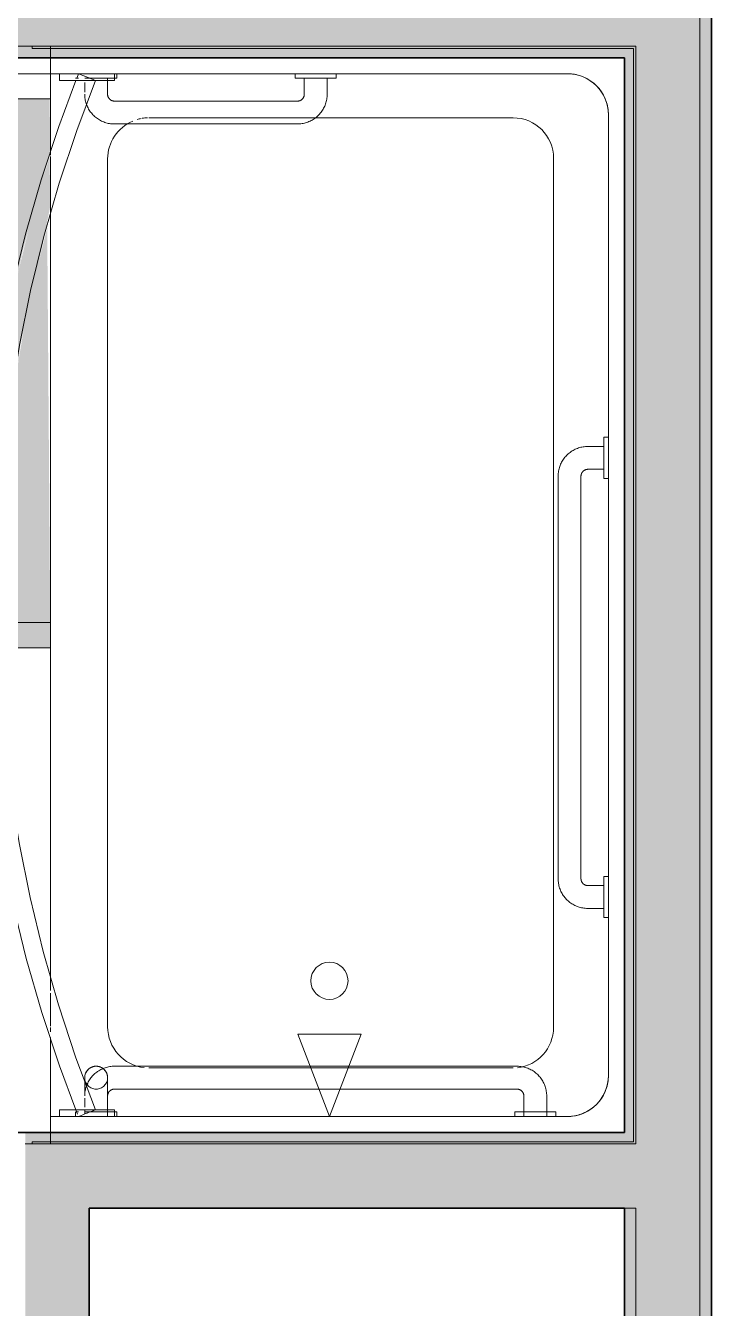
# Model space of a CAD drawing. Header units: inches. Extents: x 6 to 8416, y -388 to 6104.
# Drawn here: x 7500.2 to 7537.7, y 1162.1 to 1232.2 of the extents above; entities that cross this region are included whole.
import ezdxf

# ---------------------------------------------------------------- set-up
doc = ezdxf.new("R2010")
doc.units = ezdxf.units.IN
doc.header["$MEASUREMENT"] = 0
doc.linetypes.add('Dash 1_16_', pattern=[48, 24, -24])
doc.linetypes.add('Hidden 1_16_', pattern=[36, 24, -12])
for name, color, linetype, lineweight in [('A-GENM', 13, 'Continuous', 18), ('A-WALL', 113, 'Continuous', 25), ('A-WALL-PATT', 111, 'Continuous', 35), ('I-WALL', 2, 'Continuous', 25), ('P-SANR-FIXT', 6, 'Continuous', 18), ('Q-SPCQ', 91, 'Continuous', 18)]:
    doc.layers.add(name, color=color, linetype=linetype, lineweight=lineweight)

# ---------------------------------------------------------------- blocks, each defined once
blk = doc.blocks.new('GM BA Shower-Unit-Tub-Prefab-ICC ADA-AM - ICC Type B_ Option A Forward_ 60_W x 32_D-2224287-LEVEL 3 - PLAN Copy 1 Copy 1')
at = {"layer": 'A-GENM'}
for p, q in [((0, 32), (0.625, 32)), ((59.375, 32), (60, 32))]:
    blk.add_line(p, q, dxfattribs=at)
blk = doc.blocks.new('GM Clearance-Rect-AM - 30_ x 48_  - A117 2017 Existing _ Type B _ A117 2009 _ CBC-V971-LEVEL 3 - PLAN Copy 1 Copy 1')
at = {"layer": 'A-GENM', "linetype": 'Hidden 1_16_', "lineweight": 9, "transparency": 33554560}
h = blk.add_hatch(color=256, dxfattribs=at)
h.paths.add_polyline_path([(-15, 2.824), (-15, 0), (7.953, 0.176), (3.467, 1.272), (-2.174, 2.235), (-7.811, 2.769), (-12.992, 2.9)])
h.paths.add_polyline_path([(-15, 3.824), (-9.98, 3.852), (-4.627, 3.521), (1.211, 2.722), (6.775, 1.493), (11.363, 0.219), (12.253, 0), (15, 0.051), (15, 2.248), (14.75, 2.248), (14.75, 2.681), (15, 2.681), (15, 26.248), (14.75, 26.248), (14.75, 26.681), (15, 26.681), (15, 48), (-15, 48), (-15, 3.831)])
h = blk.add_hatch(color=256, dxfattribs=at)
h.paths.add_polyline_path([(-15, 2.958), (-15, 2.824), (-10.45, 2.869), (-4.679, 2.522), (1.585, 1.633), (7.063, 0.418), (9.185, 0), (11.777, 0.051), (9.674, 0.744), (3.083, 2.363), (-1.424, 3.155), (-8.171, 3.783), (-13.109, 3.896), (-15, 3.685), (-15, 3.012)])
h.paths.add_polyline_path([(14.75, 2.465), (14.75, 2.248), (15, 2.248), (15, 2.681), (14.75, 2.681)])
h.paths.add_polyline_path([(14.75, 26.248), (15, 26.248), (15, 26.681), (14.75, 26.681), (14.75, 26.465)])
at = {"layer": 'A-GENM', "linetype": 'Hidden 1_16_', "lineweight": 9}
for p, q in [((15, 48), (-15, 48)), ((-15, 48), (-15, 3.821)), ((15, 48), (-15, 48)), ((-15, 48), (-15, 3.821)), ((-15, 3.821), (-15, 48)), ((-15, 48), (15, 48)), ((15, 26.654), (15, 48)), ((15, 26.654), (15, 48)), ((15, 48), (15, 26.654)), ((15, 26.465), (15, 26.654)), ((15, 26.465), (15, 26.654)), ((15, 26.654), (15, 26.465)), ((15, 26.248), (15, 26.438)), ((15, 26.248), (15, 26.438)), ((15, 26.438), (15, 26.248)), ((15, 2.654), (15, 26.248)), ((15, 2.654), (15, 26.248)), ((15, 26.248), (15, 2.654)), ((-15, 3.714), (-15, 3.38)), ((-15, 3.714), (-15, 3.38)), ((-15, 3.38), (-15, 3.714)), ((-15, 3.378), (-15, 2.824)), ((-15, 3.378), (-15, 2.824)), ((-15, 2.824), (-15, 3.378)), ((-15, 2.824), (-15, 0)), ((-15, 2.824), (-15, 0)), ((-15, 0), (-15, 2.824)), ((15, 2.465), (15, 2.654)), ((15, 2.465), (15, 2.654)), ((15, 2.654), (15, 2.465)), ((15, 2.248), (15, 2.438)), ((15, 2.248), (15, 2.438)), ((15, 2.438), (15, 2.248)), ((15, 0), (15, 2.248)), ((15, 0), (15, 2.248)), ((15, 2.248), (15, 0)), ((-15, 0), (8.6, 0)), ((-15, 0), (8.6, 0)), ((8.6, 0), (-15, 0)), ((8.6, 0), (9.023, 0)), ((8.6, 0), (9.023, 0)), ((9.023, 0), (8.6, 0)), ((9.075, 0), (11.841, 0)), ((9.075, 0), (11.841, 0)), ((11.841, 0), (9.075, 0)), ((11.922, 0), (15, 0)), ((11.922, 0), (15, 0)), ((15, 0), (11.922, 0))]:
    blk.add_line(p, q, dxfattribs=at)
blk = doc.blocks.new('z Nested-Shower Surround-Tub-Prefab - Variable-V974-LEVEL 3 - PLAN Copy 1 Copy 1')
at = {"layer": 'A-GENM', "lineweight": 9}
for p, q in [((0.125, 33), (0, 33)), ((0, 33), (0, 0)), ((0, 32), (0, 33)), ((0, 33), (0.125, 33)), ((0.125, 0.125), (0.125, 33)), ((0.125, 33), (0.125, 32)), ((60, 33), (59.875, 33)), ((59.875, 33), (59.875, 0.125)), ((59.875, 32), (59.875, 33)), ((59.875, 33), (60, 33)), ((60, 0), (60, 33)), ((60, 33), (60, 32)), ((0, 29.875), (0, 32)), ((0.125, 32), (0.125, 29.875)), ((59.875, 0.625), (59.875, 32)), ((60, 32), (60, 0.625)), ((0, 0.625), (0, 29.875)), ((0.125, 29.875), (0.125, 0.625)), ((0, 0), (0, 0.625)), ((0, 0), (60, 0)), ((60, 0), (0, 0)), ((0.125, 0.625), (0.125, 0.313)), ((59.875, 0.125), (0.125, 0.125)), ((0.313, 0.125), (59.688, 0.125)), ((59.875, 0.313), (59.875, 0.625)), ((60, 0.625), (60, 0))]:
    blk.add_line(p, q, dxfattribs=at)
at = {"layer": 'A-GENM'}
for p, q in [((1.5, 32), (0, 32)), ((0, 32), (0, 0)), ((0, 29.875), (0, 32)), ((0.246, 32), (0.625, 32)), ((0.625, 32), (1.5, 32)), ((1.5, 32), (5.826, 32)), ((1.5, 30.75), (1.5, 32)), ((1.5, 30.75), (1.5, 32)), ((1.5, 32), (1.5, 30.75)), ((6.125, 32), (6.366, 32)), ((6.433, 32), (8.252, 32)), ((8.398, 32), (9.275, 32)), ((9.275, 32), (27.125, 32)), ((27.125, 32), (50.725, 32)), ((50.725, 32), (51.148, 32)), ((51.2, 32), (53.966, 32)), ((54.047, 32), (57.125, 32)), ((57.125, 32), (58.5, 32)), ((58.5, 32), (58.5, 30.75)), ((60, 32), (58.5, 32)), ((58.5, 32), (58.5, 30.75)), ((58.5, 30.75), (58.5, 32)), ((58.5, 32), (59.375, 32)), ((59.375, 32), (59.699, 32)), ((60, 0), (60, 32)), ((60, 32), (60, 0.625)), ((1.5, 30), (1.5, 30.75)), ((1.5, 29.25), (1.5, 30.75)), ((1.5, 30.75), (1.5, 30)), ((58.5, 30.75), (58.5, 29.25)), ((58.5, 30.75), (58.5, 29.25)), ((58.5, 29.25), (58.5, 30.75)), ((0, 0.625), (0, 29.875)), ((1.5, 3.75), (1.5, 29.25)), ((1.5, 5.942), (1.5, 29.058)), ((1.5, 29.058), (1.5, 5.942)), ((53.839, 28.873), (6.409, 28.873)), ((58.5, 29.25), (58.5, 3.75)), ((58.5, 29.25), (58.5, 3.75)), ((58.5, 3.75), (58.5, 29.25)), ((4.159, 26.623), (4.159, 17.771)), ((56.089, 18.5), (56.089, 26.623)), ((56.089, 6.712), (56.089, 18.5)), ((4.159, 17.771), (4.159, 15.729)), ((4.159, 15.729), (4.159, 6.712)), ((1.5, 3.75), (1.5, 5.058)), ((1.5, 5.058), (1.5, 3.75)), ((53.877, 4.5), (6.371, 4.5)), ((56.25, 1.5), (3.75, 1.5)), ((56.25, 1.5), (3.75, 1.5)), ((3.75, 1.5), (56.25, 1.5)), ((0, 0), (0, 0.625)), ((0, 0), (60, 0)), ((60, 0), (0, 0)), ((60, 0.625), (60, 0))]:
    blk.add_line(p, q, dxfattribs=at)
blk.add_circle((8.92, 16.75), 1.016, dxfattribs=at)
for centre, radius, start, end in [((6.409, 26.623), 2.25, 90, 173.7582), ((53.839, 26.623), 2.25, 23.01288, 90), ((53.839, 26.623), 2.25, 10.6675, 16.57426), ((53.839, 26.623), 2.25, 1.82866, 9.29916), ((6.371, 6.712), 2.212, 186.09767, 270), ((53.877, 6.712), 2.212, 270, 360), ((3.75, 3.75), 2.25, 180, 200.02868), ((3.75, 3.75), 2.25, 180, 270), ((3.75, 3.75), 2.25, 180, 200.02868), ((56.25, 3.75), 2.25, 270, 360), ((56.25, 3.75), 2.25, 339.97132, 0), ((56.25, 3.75), 2.25, 339.97132, 360), ((3.75, 3.75), 2.25, 200.02868, 204.97132), ((3.75, 3.75), 2.25, 200.02868, 204.97132), ((56.25, 3.75), 2.25, 335.02868, 339.97132), ((56.25, 3.75), 2.25, 335.02868, 339.97132), ((3.75, 3.75), 2.25, 204.97132, 245.02868), ((3.75, 3.75), 2.25, 204.97132, 245.02868), ((56.25, 3.75), 2.25, 294.97132, 335.02868), ((56.25, 3.75), 2.25, 294.97132, 335.02868), ((3.75, 3.75), 2.25, 245.02868, 249.97132), ((3.75, 3.75), 2.25, 245.02868, 249.97132), ((3.75, 3.75), 2.25, 249.97132, 270), ((3.75, 3.75), 2.25, 249.97132, 270), ((56.25, 3.75), 2.25, 270, 290.02868), ((56.25, 3.75), 2.25, 270, 290.02868), ((56.25, 3.75), 2.25, 290.02868, 294.97132), ((56.25, 3.75), 2.25, 290.02868, 294.97132)]:
    blk.add_arc(centre, radius, start, end, dxfattribs=at)
blk = doc.blocks.new('z Nested-Shower Grab Bars - Variable-V975-LEVEL 3 - PLAN Copy 1 Copy 1')
at = {"layer": 'A-GENM', "linetype": 'Dash 1_16_', "lineweight": 9}
for p, q in [((0.245, 29.125), (0, 29.125)), ((0, 29.125), (0, 29.087)), ((0, 29.125), (0, 29.087)), ((0.245, 29.125), (0, 29.125)), ((0, 29.125), (0, 29.087)), ((0, 29.125), (0, 29.087)), ((0, 29.087), (0, 28.974)), ((0, 29.087), (0, 28.974)), ((0, 29.087), (0, 28.974)), ((0, 29.087), (0, 28.974)), ((0, 28.795), (0, 28.563)), ((0, 28.795), (0, 28.563)), ((0, 28.795), (0, 28.563)), ((0, 28.795), (0, 28.563)), ((0.25, 29.087), (0.25, 29.125)), ((0.25, 29.087), (0.25, 29.125)), ((0.25, 29.087), (0.25, 29.125)), ((0.25, 29.087), (0.25, 29.125)), ((0.25, 28.974), (0.25, 29.087)), ((0.25, 28.974), (0.25, 29.087)), ((0.25, 28.974), (0.25, 29.087)), ((0.25, 28.974), (0.25, 29.087)), ((56.75, 29.125), (56.75, 29.087)), ((56.75, 29.125), (56.75, 29.087)), ((56.75, 29.087), (56.75, 28.974)), ((56.75, 29.087), (56.75, 28.974)), ((57, 29.087), (57, 29.125)), ((57, 29.087), (57, 29.125)), ((57, 28.974), (57, 29.087)), ((57, 28.974), (57, 29.087)), ((57, 28.563), (57, 28.795)), ((57, 28.563), (57, 28.795)), ((0, 28.625), (0, 28.604)), ((0, 28.625), (0, 28.604)), ((0, 28.604), (0, 28.541)), ((0, 28.604), (0, 28.541)), ((0, 28.541), (0, 28.442)), ((0, 28.541), (0, 28.442)), ((0, 28.503), (0, 28.291)), ((0, 28.503), (0, 28.291)), ((0, 28.503), (0, 28.291)), ((0, 28.442), (0, 28.313)), ((0, 28.442), (0, 28.313)), ((0, 28.313), (0, 28.162)), ((0, 28.313), (0, 28.162)), ((0, 28.291), (0, 28.113)), ((0, 28.291), (0, 28.113)), ((0, 28.291), (0, 28.113)), ((0, 28.162), (0, 28)), ((0, 28.162), (0, 28)), ((0.375, 28.625), (0.154, 28.625)), ((0.25, 28.625), (0.25, 28.604)), ((0.25, 28.625), (0.25, 28.604)), ((0.25, 28.604), (0.25, 28.541)), ((0.25, 28.604), (0.25, 28.541)), ((0.25, 28.541), (0.25, 28.442)), ((0.25, 28.541), (0.25, 28.442)), ((0.25, 28.442), (0.25, 28.313)), ((0.25, 28.442), (0.25, 28.313)), ((0.25, 28.313), (0.25, 28.162)), ((0.25, 28.313), (0.25, 28)), ((0.25, 28.113), (0.25, 28.291)), ((0.25, 28.162), (0.25, 28)), ((1.004, 28.625), (0.515, 28.625)), ((1.004, 28.625), (0.515, 28.625)), ((1.272, 28.618), (1.208, 28.623)), ((1.245, 28.625), (1.284, 28.625)), ((1.44, 28.625), (1.477, 28.625)), ((1.528, 28.574), (1.465, 28.589)), ((1.551, 28.625), (1.587, 28.625)), ((1.587, 28.625), (1.622, 28.625)), ((1.948, 28.401), (1.891, 28.433)), ((1.966, 28.625), (1.987, 28.625)), ((1.987, 28.625), (2.007, 28.625)), ((2.007, 28.625), (2.025, 28.625)), ((2.025, 28.625), (2.042, 28.625)), ((2.042, 28.625), (2.057, 28.625)), ((2.057, 28.625), (2.071, 28.625)), ((2.071, 28.625), (2.083, 28.625)), ((2.083, 28.625), (2.094, 28.625)), ((2.094, 28.625), (2.103, 28.625)), ((2.103, 28.625), (2.11, 28.625)), ((2.11, 28.625), (2.116, 28.625)), ((2.116, 28.625), (2.121, 28.625)), ((2.121, 28.625), (2.124, 28.625)), ((2.124, 28.625), (2.125, 28.625)), ((2.125, 28.625), (2.15, 28.625)), ((2.15, 28.625), (2.175, 28.623)), ((2.347, 28.072), (2.303, 28.119)), ((2.389, 28.022), (2.347, 28.072)), ((2.747, 28.057), (2.749, 28.032)), ((55.616, 28.604), (55.552, 28.593)), ((56.516, 28.625), (55.998, 28.625)), ((56.75, 28.604), (56.75, 28.625)), ((56.75, 28.604), (56.75, 28.625)), ((56.75, 28.541), (56.75, 28.604)), ((56.75, 28.541), (56.75, 28.604)), ((56.75, 28.442), (56.75, 28.541)), ((56.75, 28.442), (56.75, 28.541)), ((56.75, 28.313), (56.75, 28.442)), ((56.75, 28.313), (56.75, 28.442)), ((56.75, 28.162), (56.75, 28.313)), ((56.75, 28.162), (56.75, 28.313)), ((56.75, 28), (56.75, 28.162)), ((56.75, 28), (56.75, 28.162)), ((57, 28.291), (57, 28.503)), ((57, 28.291), (57, 28.503)), ((57, 28.113), (57, 28.291)), ((57, 28.113), (57, 28.291)), ((0, 28), (0, 27.749)), ((0, 28), (0, 27.838)), ((0, 28), (0, 27.838)), ((0, 28), (0, 27.749)), ((0, 28), (0, 27.749)), ((0, 27.838), (0, 27.688)), ((0, 27.838), (0, 27.688)), ((0, 27.709), (0, 26.875)), ((0, 27.709), (0, 26.875)), ((0, 27.709), (0, 26.875)), ((0, 27.688), (0, 27.375)), ((0, 27.688), (0, 27.558)), ((0, 27.558), (0, 27.375)), ((0, 27.438), (0, 26.875)), ((0, 27.375), (1.125, 27.375)), ((0.25, 28), (0.25, 27.838)), ((0.25, 28), (0.25, 27.838)), ((0.25, 27.749), (0.25, 27.991)), ((0.25, 27.838), (0.25, 27.688)), ((0.25, 27.838), (0.25, 27.688)), ((0.25, 26.875), (0.25, 27.709)), ((0.25, 27.688), (0.25, 27.375)), ((0.25, 27.688), (0.25, 27.375)), ((0.25, 26.875), (0.25, 27.687)), ((0.25, 26.875), (0.25, 27.687)), ((0.25, 26.875), (0.25, 27.438)), ((0.25, 27.375), (1.125, 27.375)), ((2.086, 27.375), (2.074, 27.375)), ((2.096, 27.375), (2.086, 27.375)), ((2.105, 27.375), (2.096, 27.375)), ((2.112, 27.375), (2.105, 27.375)), ((2.118, 27.375), (2.112, 27.375)), ((2.122, 27.375), (2.118, 27.375)), ((2.124, 27.375), (2.122, 27.375)), ((2.125, 27.375), (2.124, 27.375)), ((2.428, 27.97), (2.389, 28.022)), ((2.749, 28.032), (2.75, 28.007)), ((55.875, 27.375), (56.75, 27.375)), ((56.75, 27.838), (56.75, 28)), ((56.75, 27.838), (56.75, 28)), ((56.75, 27.688), (56.75, 27.838)), ((56.75, 27.688), (56.75, 27.838)), ((56.75, 27.709), (56.75, 26.875)), ((56.75, 27.375), (56.75, 27.688)), ((56.75, 27.375), (56.75, 27.688)), ((56.75, 27.687), (56.75, 26.875)), ((57, 27.749), (57, 28)), ((57, 27.749), (57, 28)), ((57, 26.875), (57, 27.709)), ((57, 26.875), (57, 27.709)), ((0, 26.875), (0.25, 26.875)), ((0, 26.875), (0.25, 26.875)), ((1.5, 27), (1.5, 15.826)), ((2.75, 16.306), (2.75, 27)), ((54.25, 27), (54.25, 17)), ((55.5, 17), (55.5, 27)), ((56.75, 26.875), (57, 26.875)), ((57, 17.125), (56.75, 17.125)), ((56.75, 17.125), (56.75, 16.313)), ((56.75, 17.125), (56.75, 14.875)), ((57, 14.875), (57, 17.125)), ((57, 14.875), (57, 17.125)), ((2.75, 14.194), (2.75, 16.306)), ((56.75, 16.625), (55.875, 16.625)), ((56.75, 16.313), (56.75, 16.625)), ((56.75, 15.375), (56.75, 16.625)), ((56.75, 15.688), (56.75, 16.313)), ((1.5, 15.826), (1.5, 14.674)), ((56.75, 15.375), (56.75, 15.688)), ((56.75, 15.687), (56.75, 14.875)), ((55.875, 15.375), (56.75, 15.375)), ((56.75, 14.875), (57, 14.875)), ((1.5, 14.674), (1.5, 5)), ((2.75, 5), (2.75, 14.194)), ((0.25, 5.125), (0, 5.125)), ((0, 5.125), (0, 4.563)), ((0, 5.125), (0, 2.875)), ((0.25, 2.875), (0.25, 5.125)), ((0.25, 4.563), (0.25, 5.125)), ((1.125, 4.625), (0, 4.625)), ((0, 4.625), (0, 4.442)), ((0, 4.625), (0, 3.375)), ((0, 4.442), (0, 4.313)), ((0, 4.313), (0, 4.162)), ((0, 4.162), (0, 4)), ((0, 4), (0, 3.838)), ((0, 3.838), (0, 3.688)), ((0, 3.688), (0, 3.558)), ((0, 3.558), (0, 3.375)), ((0, 3.438), (0, 2.875)), ((0, 3.375), (1.125, 3.375)), ((0, 2.875), (0.25, 2.875)), ((0.25, 2.875), (0.25, 3.438)), ((35, 2.75), (13, 2.75)), ((35, 2.75), (13, 2.75)), ((13, 1.5), (35, 1.5)), ((13, 1.5), (35, 1.5)), ((11.375, 1.125), (11.375, 0.25)), ((11.375, 1.125), (11.375, 0.25)), ((12.625, 0.25), (12.625, 1.125)), ((12.625, 0.25), (12.625, 1.125)), ((35.375, 1.125), (35.375, 0.25)), ((35.375, 1.125), (35.375, 0.25)), ((36.625, 0.25), (36.625, 1.125)), ((36.625, 0.25), (36.625, 1.125)), ((10.875, 0.25), (10.875, 0)), ((11.687, 0.25), (10.875, 0.25)), ((11.687, 0.25), (10.875, 0.25)), ((10.875, 0.25), (10.875, 0)), ((13.125, 0.25), (10.875, 0.25)), ((11.687, 0.25), (10.875, 0.25)), ((10.875, 0), (13.125, 0)), ((10.875, 0), (13.125, 0)), ((10.875, 0), (13.125, 0)), ((10.875, 0), (13.125, 0)), ((11.375, 0.25), (11.688, 0.25)), ((11.375, 0.25), (11.688, 0.25)), ((11.375, 0.25), (11.688, 0.25)), ((11.375, 0.25), (12.625, 0.25)), ((11.688, 0.25), (11.838, 0.25)), ((11.688, 0.25), (12.313, 0.25)), ((11.688, 0.25), (12.313, 0.25)), ((11.838, 0.25), (12, 0.25)), ((12, 0.25), (12.162, 0.25)), ((12.162, 0.25), (12.313, 0.25)), ((13.125, 0.25), (12.313, 0.25)), ((13.125, 0.25), (12.313, 0.25)), ((12.313, 0.25), (12.625, 0.25)), ((12.313, 0.25), (12.625, 0.25)), ((13.125, 0.25), (12.313, 0.25)), ((12.313, 0.25), (12.625, 0.25)), ((13.125, 0), (13.125, 0.25)), ((13.125, 0), (13.125, 0.25)), ((34.875, 0.25), (34.875, 0)), ((35.687, 0.25), (34.875, 0.25)), ((35.687, 0.25), (34.875, 0.25)), ((34.875, 0.25), (34.875, 0)), ((37.125, 0.25), (34.875, 0.25)), ((35.687, 0.25), (34.875, 0.25)), ((34.875, 0), (37.125, 0)), ((34.875, 0), (37.125, 0)), ((34.875, 0), (37.125, 0)), ((34.875, 0), (37.125, 0)), ((35.375, 0.25), (35.688, 0.25)), ((35.375, 0.25), (35.688, 0.25)), ((35.375, 0.25), (36.625, 0.25)), ((35.375, 0.25), (35.688, 0.25)), ((35.688, 0.25), (36.313, 0.25)), ((35.688, 0.25), (35.838, 0.25)), ((35.688, 0.25), (36.313, 0.25)), ((35.838, 0.25), (36, 0.25)), ((36, 0.25), (36.162, 0.25)), ((36.162, 0.25), (36.313, 0.25)), ((37.125, 0.25), (36.313, 0.25)), ((37.125, 0.25), (36.313, 0.25)), ((36.313, 0.25), (36.625, 0.25)), ((36.313, 0.25), (36.625, 0.25)), ((37.125, 0.25), (36.313, 0.25)), ((36.313, 0.25), (36.625, 0.25)), ((37.125, 0), (37.125, 0.25)), ((37.125, 0), (37.125, 0.25))]:
    blk.add_line(p, q, dxfattribs=at)
at = {"layer": 'A-GENM', "linetype": 'Dash 1_16_', "lineweight": 9, "flags": 128}
for points in [[(1.208, 28.623), (1.143, 28.625), (1.125, 28.625)], [(1.125, 28.625), (1.165, 28.625), (1.205, 28.625), (1.245, 28.625)], [(1.465, 28.589), (1.401, 28.601), (1.337, 28.611), (1.272, 28.618)], [(1.284, 28.625), (1.324, 28.625), (1.363, 28.625), (1.401, 28.625), (1.44, 28.625)], [(1.477, 28.625), (1.514, 28.625), (1.551, 28.625)], [(1.891, 28.433), (1.833, 28.463), (1.774, 28.49), (1.714, 28.515), (1.653, 28.537), (1.591, 28.557), (1.528, 28.574)], [(1.622, 28.625), (1.656, 28.625), (1.69, 28.625), (1.722, 28.625), (1.754, 28.625), (1.784, 28.625), (1.814, 28.625), (1.842, 28.625), (1.87, 28.625), (1.896, 28.625), (1.921, 28.625), (1.944, 28.625), (1.966, 28.625)], [(2.303, 28.119), (2.257, 28.166), (2.21, 28.21), (2.16, 28.252), (2.109, 28.293), (2.057, 28.331), (2.003, 28.367), (1.948, 28.401)], [(2.175, 28.623), (2.2, 28.621), (2.225, 28.617), (2.249, 28.613), (2.274, 28.607), (2.298, 28.601), (2.322, 28.593), (2.345, 28.585), (2.368, 28.576), (2.391, 28.565), (2.414, 28.554), (2.436, 28.542), (2.457, 28.53), (2.478, 28.516), (2.498, 28.501), (2.518, 28.486), (2.537, 28.47), (2.556, 28.453), (2.573, 28.435), (2.59, 28.417), (2.607, 28.398), (2.622, 28.379), (2.637, 28.358), (2.651, 28.338), (2.664, 28.316), (2.676, 28.295), (2.688, 28.272), (2.698, 28.25), (2.708, 28.226), (2.716, 28.203), (2.724, 28.179), (2.73, 28.155), (2.736, 28.131), (2.741, 28.106), (2.745, 28.082), (2.747, 28.057)], [(55.303, 28.521), (55.242, 28.497), (55.183, 28.47), (55.125, 28.441), (55.068, 28.41), (55.012, 28.377), (54.957, 28.341), (54.905, 28.303), (54.853, 28.264), (54.803, 28.222), (54.756, 28.178), (54.709, 28.132), (54.665, 28.085), (54.623, 28.035), (54.582, 27.984), (54.544, 27.932), (54.508, 27.878), (54.474, 27.823), (54.442, 27.766), (54.412, 27.708), (54.385, 27.649), (54.36, 27.589), (54.338, 27.528), (54.318, 27.466), (54.301, 27.403), (54.286, 27.34), (54.274, 27.276), (54.264, 27.212), (54.257, 27.147), (54.252, 27.083), (54.25, 27.018), (54.25, 27)], [(55.552, 28.593), (55.489, 28.578), (55.426, 28.562), (55.364, 28.543), (55.303, 28.521)], [(55.875, 28.625), (55.81, 28.624), (55.745, 28.62), (55.68, 28.613), (55.616, 28.604)], [(1.125, 27.375), (1.14, 27.375), (1.155, 27.374), (1.17, 27.372), (1.185, 27.37), (1.2, 27.368), (1.214, 27.364), (1.229, 27.36), (1.243, 27.356), (1.257, 27.351), (1.271, 27.345), (1.285, 27.339), (1.298, 27.333), (1.311, 27.325), (1.324, 27.318), (1.337, 27.31), (1.349, 27.301), (1.361, 27.292), (1.372, 27.282), (1.383, 27.272), (1.394, 27.261), (1.404, 27.25), (1.414, 27.239), (1.423, 27.227), (1.432, 27.215), (1.441, 27.203), (1.448, 27.19), (1.456, 27.177), (1.463, 27.163), (1.469, 27.15), (1.475, 27.136), (1.48, 27.122), (1.484, 27.108), (1.488, 27.093), (1.492, 27.078), (1.495, 27.064), (1.497, 27.049), (1.498, 27.034), (1.5, 27.019), (1.5, 27.004), (1.5, 27)], [(1.95, 27.375), (1.927, 27.375), (1.903, 27.375), (1.877, 27.375), (1.85, 27.375), (1.822, 27.375), (1.792, 27.375), (1.762, 27.375), (1.731, 27.375), (1.699, 27.375), (1.665, 27.375), (1.631, 27.375), (1.596, 27.375), (1.561, 27.375), (1.524, 27.375), (1.487, 27.375), (1.45, 27.375), (1.412, 27.375), (1.373, 27.375), (1.334, 27.375), (1.295, 27.375), (1.255, 27.375), (1.216, 27.375), (1.176, 27.375), (1.136, 27.375), (1.125, 27.375)], [(2.074, 27.375), (2.061, 27.375), (2.046, 27.375), (2.03, 27.375), (2.012, 27.375), (1.993, 27.375), (1.972, 27.375), (1.95, 27.375)], [(2.75, 28.007), (2.75, 27.982), (2.749, 27.957), (2.746, 27.932), (2.743, 27.907), (2.739, 27.882), (2.734, 27.858), (2.727, 27.834), (2.72, 27.81), (2.712, 27.786), (2.703, 27.763), (2.693, 27.74), (2.682, 27.717), (2.671, 27.695), (2.658, 27.674), (2.645, 27.653), (2.63, 27.632), (2.615, 27.612), (2.599, 27.593), (2.583, 27.574), (2.565, 27.556), (2.547, 27.539), (2.528, 27.523), (2.509, 27.507), (2.489, 27.492), (2.468, 27.478), (2.447, 27.464), (2.426, 27.452), (2.403, 27.44), (2.381, 27.43), (2.358, 27.42), (2.334, 27.411), (2.311, 27.403), (2.287, 27.396), (2.262, 27.39), (2.238, 27.385), (2.213, 27.381), (2.188, 27.378), (2.163, 27.376), (2.138, 27.375), (2.125, 27.375)], [(2.646, 27.572), (2.622, 27.633), (2.595, 27.692), (2.566, 27.75), (2.535, 27.807), (2.502, 27.863), (2.466, 27.918), (2.428, 27.97)], [(2.75, 27), (2.749, 27.065), (2.745, 27.13), (2.738, 27.195), (2.729, 27.259), (2.718, 27.323), (2.703, 27.386), (2.687, 27.449), (2.668, 27.511), (2.646, 27.572)], [(55.5, 27), (55.5, 27.015), (55.501, 27.03), (55.503, 27.045), (55.505, 27.06), (55.507, 27.075), (55.511, 27.089), (55.515, 27.104), (55.519, 27.118), (55.524, 27.132), (55.53, 27.146), (55.536, 27.16), (55.542, 27.173), (55.55, 27.186), (55.557, 27.199), (55.565, 27.212), (55.574, 27.224), (55.583, 27.236), (55.593, 27.247), (55.603, 27.258), (55.614, 27.269), (55.625, 27.279), (55.636, 27.289), (55.648, 27.298), (55.66, 27.307), (55.672, 27.316), (55.685, 27.323), (55.698, 27.331), (55.712, 27.338), (55.725, 27.344), (55.739, 27.35), (55.753, 27.355), (55.767, 27.359), (55.782, 27.363), (55.797, 27.367), (55.811, 27.37), (55.826, 27.372), (55.841, 27.373), (55.856, 27.375), (55.871, 27.375), (55.875, 27.375)], [(54.25, 17), (54.251, 16.935), (54.255, 16.87), (54.262, 16.805), (54.271, 16.741), (54.282, 16.677), (54.297, 16.614), (54.313, 16.551), (54.332, 16.489), (54.354, 16.428), (54.378, 16.367), (54.405, 16.308), (54.434, 16.25), (54.465, 16.193), (54.498, 16.137), (54.534, 16.082), (54.572, 16.03), (54.611, 15.978), (54.653, 15.928), (54.697, 15.881), (54.743, 15.834), (54.79, 15.79), (54.84, 15.748), (54.891, 15.707), (54.943, 15.669), (54.997, 15.633), (55.052, 15.599), (55.109, 15.567), (55.167, 15.537), (55.226, 15.51), (55.286, 15.485), (55.347, 15.463), (55.409, 15.443), (55.472, 15.426), (55.535, 15.411), (55.599, 15.399), (55.663, 15.389), (55.728, 15.382), (55.792, 15.377), (55.857, 15.375), (55.875, 15.375)], [(55.875, 16.625), (55.86, 16.625), (55.845, 16.626), (55.83, 16.628), (55.815, 16.63), (55.8, 16.632), (55.786, 16.636), (55.771, 16.64), (55.757, 16.644), (55.743, 16.649), (55.729, 16.655), (55.715, 16.661), (55.702, 16.667), (55.689, 16.675), (55.676, 16.682), (55.663, 16.69), (55.651, 16.699), (55.639, 16.708), (55.628, 16.718), (55.617, 16.728), (55.606, 16.739), (55.596, 16.75), (55.586, 16.761), (55.577, 16.773), (55.568, 16.785), (55.559, 16.797), (55.552, 16.81), (55.544, 16.823), (55.537, 16.837), (55.531, 16.85), (55.525, 16.864), (55.52, 16.878), (55.516, 16.892), (55.512, 16.907), (55.508, 16.922), (55.505, 16.936), (55.503, 16.951), (55.502, 16.966), (55.5, 16.981), (55.5, 16.996), (55.5, 17)], [(1.5, 5), (1.5, 4.985), (1.499, 4.97), (1.497, 4.955), (1.495, 4.94), (1.493, 4.925), (1.489, 4.911), (1.485, 4.896), (1.481, 4.882), (1.476, 4.868), (1.47, 4.854), (1.464, 4.84), (1.458, 4.827), (1.45, 4.814), (1.443, 4.801), (1.435, 4.788), (1.426, 4.776), (1.417, 4.764), (1.407, 4.753), (1.397, 4.742), (1.386, 4.731), (1.375, 4.721), (1.364, 4.711), (1.352, 4.702), (1.34, 4.693), (1.328, 4.684), (1.315, 4.677), (1.302, 4.669), (1.288, 4.662), (1.275, 4.656), (1.261, 4.65), (1.247, 4.645), (1.233, 4.641), (1.218, 4.637), (1.203, 4.633), (1.189, 4.63), (1.174, 4.628), (1.159, 4.627), (1.144, 4.625), (1.129, 4.625), (1.125, 4.625)], [(1.125, 3.375), (1.19, 3.376), (1.255, 3.38), (1.32, 3.387), (1.384, 3.396), (1.448, 3.407), (1.511, 3.422), (1.574, 3.438), (1.636, 3.457), (1.697, 3.479), (1.758, 3.503), (1.817, 3.53), (1.875, 3.559), (1.932, 3.59), (1.988, 3.623), (2.043, 3.659), (2.095, 3.697), (2.147, 3.736), (2.197, 3.778), (2.244, 3.822), (2.291, 3.868), (2.335, 3.915), (2.377, 3.965), (2.418, 4.016), (2.456, 4.068), (2.492, 4.122), (2.526, 4.177), (2.558, 4.234), (2.588, 4.292), (2.615, 4.351), (2.64, 4.411), (2.662, 4.472), (2.682, 4.534), (2.699, 4.597), (2.714, 4.66), (2.726, 4.724), (2.736, 4.788), (2.743, 4.853), (2.748, 4.917), (2.75, 4.982), (2.75, 5)], [(13, 2.75), (12.935, 2.749), (12.87, 2.745), (12.805, 2.738), (12.741, 2.729), (12.677, 2.718), (12.614, 2.703), (12.551, 2.687), (12.489, 2.668), (12.428, 2.646), (12.367, 2.622), (12.308, 2.595), (12.25, 2.566), (12.193, 2.535), (12.137, 2.502), (12.082, 2.466), (12.03, 2.428), (11.978, 2.389), (11.928, 2.347), (11.881, 2.303), (11.834, 2.257), (11.79, 2.21), (11.748, 2.16), (11.707, 2.109), (11.669, 2.057), (11.633, 2.003), (11.599, 1.948), (11.567, 1.891), (11.537, 1.833), (11.51, 1.774), (11.485, 1.714), (11.463, 1.653), (11.443, 1.591), (11.426, 1.528), (11.411, 1.465), (11.399, 1.401), (11.389, 1.337), (11.382, 1.272), (11.377, 1.208), (11.375, 1.143), (11.375, 1.125)], [(13, 2.75), (12.935, 2.749), (12.87, 2.745), (12.805, 2.738), (12.741, 2.729), (12.677, 2.718), (12.614, 2.703), (12.551, 2.687), (12.489, 2.668), (12.428, 2.646), (12.367, 2.622), (12.308, 2.595), (12.25, 2.566), (12.193, 2.535), (12.137, 2.502), (12.082, 2.466), (12.03, 2.428), (11.978, 2.389), (11.928, 2.347), (11.881, 2.303), (11.834, 2.257), (11.79, 2.21), (11.748, 2.16), (11.707, 2.109), (11.669, 2.057), (11.633, 2.003), (11.599, 1.948), (11.567, 1.891), (11.537, 1.833), (11.51, 1.774), (11.485, 1.714), (11.463, 1.653), (11.443, 1.591), (11.426, 1.528), (11.411, 1.465), (11.399, 1.401), (11.389, 1.337), (11.382, 1.272), (11.377, 1.208), (11.375, 1.143), (11.375, 1.125)], [(36.625, 1.125), (36.624, 1.19), (36.62, 1.255), (36.613, 1.32), (36.604, 1.384), (36.593, 1.448), (36.578, 1.511), (36.562, 1.574), (36.543, 1.636), (36.521, 1.697), (36.497, 1.758), (36.47, 1.817), (36.441, 1.875), (36.41, 1.932), (36.377, 1.988), (36.341, 2.043), (36.303, 2.095), (36.264, 2.147), (36.222, 2.197), (36.178, 2.244), (36.132, 2.291), (36.085, 2.335), (36.035, 2.377), (35.984, 2.418), (35.932, 2.456), (35.878, 2.492), (35.823, 2.526), (35.766, 2.558), (35.708, 2.588), (35.649, 2.615), (35.589, 2.64), (35.528, 2.662), (35.466, 2.682), (35.403, 2.699), (35.34, 2.714), (35.276, 2.726), (35.212, 2.736), (35.147, 2.743), (35.083, 2.748), (35.018, 2.75), (35, 2.75)], [(36.625, 1.125), (36.624, 1.19), (36.62, 1.255), (36.613, 1.32), (36.604, 1.384), (36.593, 1.448), (36.578, 1.511), (36.562, 1.574), (36.543, 1.636), (36.521, 1.697), (36.497, 1.758), (36.47, 1.817), (36.441, 1.875), (36.41, 1.932), (36.377, 1.988), (36.341, 2.043), (36.303, 2.095), (36.264, 2.147), (36.222, 2.197), (36.178, 2.244), (36.132, 2.291), (36.085, 2.335), (36.035, 2.377), (35.984, 2.418), (35.932, 2.456), (35.878, 2.492), (35.823, 2.526), (35.766, 2.558), (35.708, 2.588), (35.649, 2.615), (35.589, 2.64), (35.528, 2.662), (35.466, 2.682), (35.403, 2.699), (35.34, 2.714), (35.276, 2.726), (35.212, 2.736), (35.147, 2.743), (35.083, 2.748), (35.018, 2.75), (35, 2.75)], [(12.625, 1.125), (12.625, 1.14), (12.626, 1.155), (12.628, 1.17), (12.63, 1.185), (12.632, 1.2), (12.636, 1.214), (12.64, 1.229), (12.644, 1.243), (12.649, 1.257), (12.655, 1.271), (12.661, 1.285), (12.667, 1.298), (12.675, 1.311), (12.682, 1.324), (12.69, 1.337), (12.699, 1.349), (12.708, 1.361), (12.718, 1.372), (12.728, 1.383), (12.739, 1.394), (12.75, 1.404), (12.761, 1.414), (12.773, 1.423), (12.785, 1.432), (12.797, 1.441), (12.81, 1.448), (12.823, 1.456), (12.837, 1.463), (12.85, 1.469), (12.864, 1.475), (12.878, 1.48), (12.892, 1.484), (12.907, 1.488), (12.922, 1.492), (12.936, 1.495), (12.951, 1.497), (12.966, 1.498), (12.981, 1.5), (12.996, 1.5), (13, 1.5)], [(12.625, 1.125), (12.625, 1.14), (12.626, 1.155), (12.628, 1.17), (12.63, 1.185), (12.632, 1.2), (12.636, 1.214), (12.64, 1.229), (12.644, 1.243), (12.649, 1.257), (12.655, 1.271), (12.661, 1.285), (12.667, 1.298), (12.675, 1.311), (12.682, 1.324), (12.69, 1.337), (12.699, 1.349), (12.708, 1.361), (12.718, 1.372), (12.728, 1.383), (12.739, 1.394), (12.75, 1.404), (12.761, 1.414), (12.773, 1.423), (12.785, 1.432), (12.797, 1.441), (12.81, 1.448), (12.823, 1.456), (12.837, 1.463), (12.85, 1.469), (12.864, 1.475), (12.878, 1.48), (12.892, 1.484), (12.907, 1.488), (12.922, 1.492), (12.936, 1.495), (12.951, 1.497), (12.966, 1.498), (12.981, 1.5), (12.996, 1.5), (13, 1.5)], [(35, 1.5), (35.015, 1.5), (35.03, 1.499), (35.045, 1.497), (35.06, 1.495), (35.075, 1.493), (35.089, 1.489), (35.104, 1.485), (35.118, 1.481), (35.132, 1.476), (35.146, 1.47), (35.16, 1.464), (35.173, 1.458), (35.186, 1.45), (35.199, 1.443), (35.212, 1.435), (35.224, 1.426), (35.236, 1.417), (35.247, 1.407), (35.258, 1.397), (35.269, 1.386), (35.279, 1.375), (35.289, 1.364), (35.298, 1.352), (35.307, 1.34), (35.316, 1.328), (35.323, 1.315), (35.331, 1.302), (35.338, 1.288), (35.344, 1.275), (35.35, 1.261), (35.355, 1.247), (35.359, 1.233), (35.363, 1.218), (35.367, 1.203), (35.37, 1.189), (35.372, 1.174), (35.373, 1.159), (35.375, 1.144), (35.375, 1.129), (35.375, 1.125)], [(35, 1.5), (35.015, 1.5), (35.03, 1.499), (35.045, 1.497), (35.06, 1.495), (35.075, 1.493), (35.089, 1.489), (35.104, 1.485), (35.118, 1.481), (35.132, 1.476), (35.146, 1.47), (35.16, 1.464), (35.173, 1.458), (35.186, 1.45), (35.199, 1.443), (35.212, 1.435), (35.224, 1.426), (35.236, 1.417), (35.247, 1.407), (35.258, 1.397), (35.269, 1.386), (35.279, 1.375), (35.289, 1.364), (35.298, 1.352), (35.307, 1.34), (35.316, 1.328), (35.323, 1.315), (35.331, 1.302), (35.338, 1.288), (35.344, 1.275), (35.35, 1.261), (35.355, 1.247), (35.359, 1.233), (35.363, 1.218), (35.367, 1.203), (35.37, 1.189), (35.372, 1.174), (35.373, 1.159), (35.375, 1.144), (35.375, 1.129), (35.375, 1.125)]]:
    blk.add_lwpolyline(points, dxfattribs=at)
at = {"layer": 'A-GENM', "linetype": 'Dash 1_16_', "lineweight": 9}
for start, end in [(90, 270), (270, 90)]:
    blk.add_arc((2.125, 28), 0.625, start, end, dxfattribs=at)
blk = doc.blocks.new('z Nested-Clearance-Shower-AM - Tub_Shower - ICC Type B - Option A_ Forward-V410-LEVEL 3 - PLAN Copy 1 Copy 1')
at = {"layer": 'A-GENM', "linetype": 'Hidden 1_16_', "lineweight": 9}
for p, q in [((30, 48), (0, 48)), ((0, 48), (0, 0)), ((30, 0), (30, 48)), ((16, 47), (14, 47)), ((14, 47), (14, 41.578)), ((14, 42.375), (14, 47)), ((14, 47), (16, 47)), ((16, 41.578), (16, 47)), ((16, 47), (16, 41.953)), ((12.664, 42.914), (11.25, 41.5)), ((11.25, 41.5), (12.664, 42.914)), ((14, 41.578), (12.664, 42.914)), ((12.664, 42.914), (13.602, 41.977)), ((17.336, 42.914), (16, 41.578)), ((16.25, 41.828), (17.336, 42.914)), ((18.75, 41.5), (17.336, 42.914)), ((17.336, 42.914), (18.125, 42.125)), ((14, 41.578), (14, 42.375)), ((11.25, 41.5), (15, 37.75)), ((15, 37.75), (11.25, 41.5)), ((13.602, 41.977), (14, 41.578)), ((15, 37.75), (18.75, 41.5)), ((16, 41.825), (16, 41.578)), ((18.75, 41.5), (16.187, 38.937)), ((18.43, 41.82), (18.75, 41.5)), ((16.187, 38.937), (15, 37.75)), ((0, 0), (30, 0))]:
    blk.add_line(p, q, dxfattribs=at)
blk = doc.blocks.new('z Nested-Shower Fixtures - Variable-2223344-LEVEL 3 - PLAN Copy 1 Copy 1')
at = {"layer": 'P-SANR-FIXT'}
for p, q in [((0, 0), (4.5, 1.727)), ((4.5, 1.727), (4.5, -1.727)), ((4.5, -1.727), (0, 0))]:
    blk.add_line(p, q, dxfattribs=at)
blk = doc.blocks.new('SE BA Shower Curtain Rod-AM - 1_ Dia__ 76_ AFF-V746-LEVEL 3 - PLAN Copy 1 Copy 1')
at = {"layer": 'Q-SPCQ'}
for p, q in [((0.375, 1.5), (0, 1.5)), ((0, 1.5), (0, 0.75)), ((0, 1.5), (0, -1.5)), ((0.375, -1.5), (0.375, 1.5)), ((0.375, 0.75), (0.375, 1.5)), ((57, 1.5), (56.625, 1.5)), ((56.625, 1.5), (56.625, 0.75)), ((56.625, 1.5), (56.625, -1.5)), ((57, -1.5), (57, 1.5)), ((57, 0.75), (57, 1.5)), ((0, 0.75), (0, -0.75)), ((0.375, 0.521), (0.375, 0.75)), ((57, -0.75), (57, 0.75)), ((0.002, 0.464), (0.009, 0.449)), ((0.002, 0.464), (0.009, 0.449)), ((0.009, 0.449), (0.027, 0.402)), ((0.009, 0.449), (0.027, 0.402)), ((0.027, 0.402), (0.057, 0.328)), ((0.027, 0.402), (0.095, 0.232)), ((0.057, 0.328), (0.095, 0.232)), ((0.095, 0.232), (0.14, 0.12)), ((0.095, 0.232), (0.14, 0.12)), ((0.375, 0.605), (0.128, 0.512)), ((0.14, 0.12), (0.187, 0)), ((0.14, 0.12), (0.235, -0.12)), ((0.187, 0), (0.235, -0.12)), ((56.72, -0.232), (56.905, 0.232)), ((56.765, -0.12), (56.812, 0)), ((56.998, 0.464), (56.786, 0.544)), ((56.812, 0), (56.86, 0.12)), ((56.86, 0.12), (56.905, 0.232)), ((56.905, 0.232), (56.943, 0.328)), ((56.905, 0.232), (56.943, 0.328)), ((56.943, 0.328), (56.973, 0.402)), ((56.943, 0.328), (56.973, 0.402)), ((56.973, 0.402), (56.998, 0.464)), ((56.973, 0.402), (56.991, 0.449)), ((56.991, 0.449), (56.998, 0.464)), ((0.235, -0.12), (0.28, -0.232)), ((0.235, -0.12), (0.28, -0.232)), ((0.28, -0.232), (0.318, -0.328)), ((0.28, -0.232), (0.348, -0.402)), ((0.318, -0.328), (0.348, -0.402)), ((0.348, -0.402), (0.366, -0.449)), ((0.348, -0.402), (0.366, -0.449)), ((0.366, -0.449), (0.373, -0.464)), ((0.366, -0.449), (0.373, -0.464)), ((0.375, -0.75), (0.375, -0.391)), ((56.625, -0.391), (56.625, -0.75)), ((56.627, -0.464), (56.652, -0.402)), ((56.627, -0.464), (56.652, -0.402)), ((56.652, -0.402), (56.682, -0.328)), ((56.652, -0.402), (56.682, -0.328)), ((56.682, -0.328), (56.72, -0.232)), ((56.682, -0.328), (56.72, -0.232)), ((56.72, -0.232), (56.765, -0.12)), ((0, -0.75), (0, -1.5)), ((0.375, -1.5), (0.375, -0.75)), ((56.625, -0.75), (56.625, -1.5)), ((57, -1.5), (57, -0.75)), ((0, -1.5), (0.375, -1.5)), ((56.625, -1.5), (57, -1.5))]:
    blk.add_line(p, q, dxfattribs=at)
at = {"layer": 'Q-SPCQ', "flags": 128}
for points in [[(56.625, 0.604), (54.115, 1.547), (51.191, 2.513), (48.231, 3.362), (45.239, 4.091), (42.221, 4.7), (39.18, 5.189), (36.123, 5.555), (33.053, 5.798), (29.976, 5.919), (26.897, 5.916), (23.82, 5.791), (20.75, 5.542), (17.694, 5.171), (14.654, 4.678), (11.636, 4.063), (8.646, 3.329), (5.687, 2.475), (2.765, 1.504), (0.375, 0.605)], [(0.375, -0.464), (3.218, 0.604), (6.104, 1.558), (9.026, 2.395), (11.978, 3.115), (14.958, 3.716), (17.959, 4.198), (20.976, 4.56), (24.006, 4.8), (27.043, 4.919), (30.083, 4.916), (33.119, 4.792), (36.149, 4.547), (39.166, 4.181), (42.166, 3.694), (45.144, 3.088), (48.096, 2.363), (51.016, 1.52), (53.901, 0.562), (56.625, -0.464)]]:
    blk.add_lwpolyline(points, dxfattribs=at)

msp = doc.modelspace()

# ---------------------------------------------------------------- hatches: boundary and pattern name
at = {"layer": 'A-WALL-PATT', "transparency": 33554560}
for points in [[(7537.04033733, 1090.43577679), (7537.66533733, 1090.43577679), (7537.66533733, 1235.18577679), (7537.04033733, 1235.18577679), (7537.04033733, 1091.06077679)], [(7532.91533733, 1171.06077679), (7532.91533733, 1171.68577679), (7500.16533733, 1171.68577679), (7500.16533733, 1171.06077679), (7530.94178685, 1171.06077679)]]:
    msp.add_hatch(color=10, dxfattribs=at).paths.add_polyline_path(points)
at = {"layer": 'A-WALL-PATT', "lineweight": 25, "transparency": 33554560}
h = msp.add_hatch(color=10, dxfattribs=at)
h.paths.add_polyline_path([(7532.91533733, 1230.43577679), (7532.91533733, 1231.06077679), (7467.66533733, 1231.06077679), (7467.66533733, 1230.43577679), (7530.94178685, 1230.43577679)])
h.paths.add_polyline_path([(7431.66533733, 1230.43577679), (7431.66533733, 1231.06077679), (7427.04033733, 1231.06077679), (7427.04033733, 1230.43577679), (7427.66533733, 1230.43577679)])
h.paths.add_polyline_path([(7423.54033733, 1230.43577679), (7423.54033733, 1231.06077679), (7398.29033733, 1231.06077679), (7398.29033733, 1230.43577679), (7422.91533733, 1230.43577679)])
h = msp.add_hatch(color=10, dxfattribs=at)
h.paths.add_polyline_path([(7533.54033733, 1094.56077679), (7533.54033733, 1154.56077679), (7532.91533733, 1154.56077679), (7532.91533733, 1094.56077679)])
h.paths.add_polyline_path([(7532.91533733, 1158.06077679), (7533.54033733, 1158.06077679), (7533.54033733, 1167.56077679), (7532.91533733, 1167.56077679)])
h.paths.add_polyline_path([(7533.54033733, 1171.06077679), (7533.54033733, 1231.06077679), (7532.91533733, 1231.06077679), (7532.91533733, 1171.06077679)])
at = {"layer": 'I-WALL', "transparency": 33554560}
h = msp.add_hatch(color=10, dxfattribs=at)
h.paths.add_polyline_path([(7532.91533733, 1231.06077679), (7533.54033733, 1231.06077679), (7533.54033733, 1234.56077679), (7467.66533733, 1234.56077679), (7467.66533733, 1231.06077679), (7530.94178685, 1231.06077679)])
h.paths.add_polyline_path([(7427.04033733, 1231.06077679), (7431.66533733, 1231.06077679), (7431.66533733, 1234.56077679), (7394.79033733, 1234.56077679), (7394.79033733, 1231.06077679), (7423.54033733, 1231.06077679)])
for points in [[(7533.54033733, 1091.06077679), (7537.04033733, 1091.06077679), (7537.04033733, 1234.56077679), (7533.54033733, 1234.56077679), (7533.54033733, 1094.56077679)], [(7503.66533733, 1158.06077679), (7503.66533733, 1171.06077679), (7500.16533733, 1171.06077679), (7500.16533733, 1158.06077679)], [(7533.54033733, 1167.56077679), (7533.54033733, 1171.06077679), (7503.66533733, 1171.06077679), (7503.66533733, 1167.56077679), (7532.91533733, 1167.56077679)]]:
    msp.add_hatch(color=10, dxfattribs=at).paths.add_polyline_path(points)

# ---------------------------------------------------------------- linework, layer by layer
at = {"layer": 'A-WALL', "lineweight": 9}
for p, q in [((7537.04033733, 1091.06077679), (7537.04033733, 1234.56077679)), ((7533.54033733, 1231.06077679), (7467.66533733, 1231.06077679)), ((7533.54033733, 1171.06077679), (7533.54033733, 1231.06077679)), ((7533.54033733, 1171.06077679), (7500.16533733, 1171.06077679)), ((7533.54033733, 1167.56077679), (7532.91533733, 1167.56077679)), ((7533.54033733, 1158.06077679), (7533.54033733, 1167.56077679))]:
    msp.add_line(p, q, dxfattribs=at)
at = {"layer": 'I-WALL', "lineweight": 35}
for p, q in [((7537.66533733, 1090.43577679), (7537.66533733, 1235.18577679)), ((7467.66533733, 1230.43577679), (7532.91533733, 1230.43577679)), ((7532.91533733, 1230.43577679), (7532.91533733, 1171.68577679)), ((7532.91533733, 1171.68577679), (7499.54033733, 1171.68577679)), ((7503.66533733, 1158.06077679), (7503.66533733, 1167.56077679)), ((7503.66533733, 1167.56077679), (7532.91533733, 1167.56077679)), ((7532.91533733, 1167.56077679), (7532.91533733, 1158.06077679))]:
    msp.add_line(p, q, dxfattribs=at)

# ---------------------------------------------------------------- block references
at = {"layer": 'A-GENM', "lineweight": 9, "rotation": 89.99999999999623}
msp.add_blockref('z Nested-Shower Surround-Tub-Prefab - Variable-V974-LEVEL 3 - PLAN Copy 1 Copy 1', (7533.54033733, 1171.06077679), dxfattribs=at)
at = {"layer": 'A-GENM', "rotation": 89.99999999999623}
msp.add_blockref('GM BA Shower-Unit-Tub-Prefab-ICC ADA-AM - ICC Type B_ Option A Forward_ 60_W x 32_D-2224287-LEVEL 3 - PLAN Copy 1 Copy 1', (7533.54033733, 1171.06077679), dxfattribs=at)
at = {"layer": 'A-GENM', "linetype": 'Hidden 1_16_', "lineweight": 9}
for name, p, rotation in [('z Nested-Clearance-Shower-AM - Tub_Shower - ICC Type B - Option A_ Forward-V410-LEVEL 3 - PLAN Copy 1 Copy 1', (7501.54033733, 1199.56077679), 89.99999999999623), ('GM Clearance-Rect-AM - 30_ x 48_  - A117 2017 Existing _ Type B _ A117 2009 _ CBC-V971-LEVEL 3 - PLAN Copy 1 Copy 1', (7501.54033733, 1213.18577679), 89.99999999999588)]:
    msp.add_blockref(name, p, dxfattribs=dict(at, rotation=rotation))
at = {"layer": 'A-GENM', "linetype": 'Dash 1_16_', "lineweight": 9, "rotation": 89.99999999999623}
msp.add_blockref('z Nested-Shower Grab Bars - Variable-V975-LEVEL 3 - PLAN Copy 1 Copy 1', (7532.04033733, 1172.56077679), dxfattribs=at)
at = {"layer": 'P-SANR-FIXT', "rotation": 89.99999999999623}
msp.add_blockref('z Nested-Shower Fixtures - Variable-2223344-LEVEL 3 - PLAN Copy 1 Copy 1', (7516.79033733, 1172.56077679), dxfattribs=at)
at = {"layer": 'Q-SPCQ', "rotation": 89.99999999999623}
msp.add_blockref('SE BA Shower Curtain Rod-AM - 1_ Dia__ 76_ AFF-V746-LEVEL 3 - PLAN Copy 1 Copy 1', (7503.54033733, 1172.56077679), dxfattribs=at)

doc.saveas('drawing.dxf')
